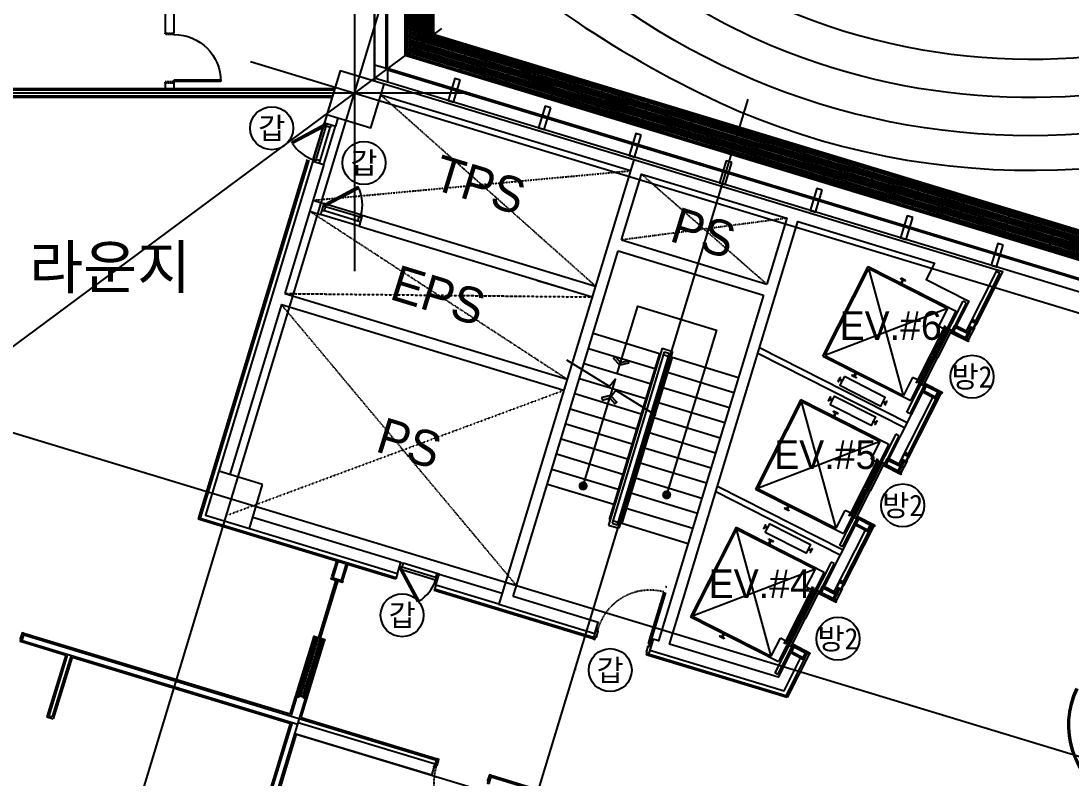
# Model space of a CAD drawing. Header units: metres. Extents: x 630750 to 860239, y 578133 to 726633.
# Drawn here: x 690387 to 708704, y 627546 to 640767 of the extents above; entities that cross this region are included whole.
import ezdxf
from ezdxf.enums import TextEntityAlignment as Align

# ---------------------------------------------------------------- set-up
doc = ezdxf.new("R2010")
doc.units = ezdxf.units.M
for name, pattern in [('11$0$HID1', [0.375, 0.25, -0.125]), ('DASHDOT', [25.4, 12.7, -6.35, 0, -6.35]), ('HID1', [0.375, 0.25, -0.125]), ('HIDDEN', [2, 1, -1]), ('HIDDEN-1', [1.4, 0.35, -0.7, 0.35]), ('업무시설_xr-base$0$CONTINOUS', [0])]:
    doc.linetypes.add(name, pattern=pattern)
for name, color, linetype in [('11$0$A-DOR', 4, 'Continuous'), ('11$0$A-WALL-CONC', 2, 'Continuous'), ('A-CON', 2, 'Continuous'), ('A-DOR', 4, 'Continuous'), ('A-ELE-4', 4, 'Continuous'), ('A-ELE-9', 9, 'Continuous'), ('A-ELEV-FIXT', 5, 'Continuous'), ('A-FLOR-PATT', 23, 'Continuous'), ('A-HAT-1', 9, 'Continuous'), ('A-HAT-253', 253, 'Continuous'), ('A-MULL', 7, 'Continuous'), ('A-STAIR', 4, 'Continuous'), ('A-SYM1', 7, 'Continuous'), ('A-TXT-S', 3, 'Continuous'), ('A-WAL-BLK', 3, 'Continuous'), ('A-WAL-DW', 7, 'Continuous'), ('A-WALL-CONC', 2, 'Continuous'), ('A-WIN-GLASS', 4, 'Continuous'), ('A-트랜치', 252, 'Continuous'), ('DOR', 4, 'Continuous'), ('INT', 117, 'Continuous'), ('KUK-DOOR', 4, 'Continuous'), ('KUK-DOOR-FRAME', 4, 'Continuous'), ('KUK-WALL-DRYWALL', 4, 'Continuous'), ('KUK-WALL-FIN 1', 30, 'Continuous'), ('mk', 4, 'Continuous'), ('블럭', 7, 'Continuous')]:
    doc.layers.add(name, color=color, linetype=linetype)
doc.layers.add('A-CEN-1', color=1, linetype='Continuous', plot=False)
doc.layers.add('AA', color=31, linetype='Continuous', plot=False)
doc.styles.add('TEXT', font='')
doc.styles.add('돋움', font='')
doc.styles.get('TEXT').set_extended_font_data('DotumChe')
doc.styles.get('돋움').set_extended_font_data('Dotum')

# ---------------------------------------------------------------- blocks, each defined once
blk = doc.blocks.new('MULLION_100X300')
blk.add_lwpolyline([(-100, -50), (-100, 50), (300, 50), (300, -50)], close=True)
blk = doc.blocks.new('elev')
at = {"layer": 'A-ELEV-FIXT'}
for p, q in [((1329627, 417865), (1330136, 419540)), ((1329659, 417882), (1330152, 419509)), ((1330136, 419540), (1331783, 419040)), ((1330152, 419509), (1331626, 419062)), ((1330733, 419433), (1330735, 419439)), ((1330766, 419418), (1330734, 419430)), ((1330820, 419413), (1330735, 419439)), ((1330752, 419370), (1330761, 419400)), ((1330752, 419369), (1330752, 419370)), ((1330766, 419365), (1330752, 419369)), ((1330761, 419400), (1330765, 419402)), ((1330765, 419402), (1330768, 419414)), ((1330766, 419418), (1330768, 419414)), ((1330766, 419365), (1330767, 419365)), ((1330767, 419365), (1330776, 419395)), ((1330774, 419399), (1330778, 419411)), ((1330776, 419395), (1330774, 419399)), ((1330782, 419413), (1330778, 419411)), ((1330815, 419406), (1330782, 419413)), ((1330818, 419408), (1330820, 419413)), ((1331243, 417156), (1331873, 419232)), ((1331931, 419215), (1331787, 418741)), ((1331931, 419215), (1331873, 419232)), ((1331275, 417366), (1331783, 419040)), ((1331626, 419062), (1331524, 418727)), ((1331617, 418699), (1331635, 418758)), ((1331478, 418219), (1331635, 418736)), ((1331508, 418210), (1331665, 418727)), ((1331617, 418699), (1331524, 418727)), ((1331722, 418710), (1331565, 418193)), ((1331760, 418698), (1331603, 418181)), ((1331665, 418727), (1331635, 418736)), ((1331722, 418710), (1331760, 418698)), ((1331321, 417702), (1331478, 418218)), ((1331351, 417693), (1331508, 418209)), ((1331408, 417676), (1331565, 418192)), ((1331446, 417664), (1331603, 418180)), ((1331565, 418193), (1331603, 418181)), ((1331565, 418192), (1331603, 418180)), ((1329627, 417865), (1331275, 417366)), ((1329659, 417882), (1331132, 417435)), ((1330234, 417665), (1330225, 417635)), ((1330234, 417665), (1330225, 417635)), ((1330236, 417665), (1330234, 417665)), ((1330236, 417665), (1330234, 417665)), ((1330236, 417665), (1330249, 417661)), ((1330249, 417661), (1330236, 417665)), ((1330250, 417660), (1330241, 417630)), ((1330250, 417660), (1330241, 417630)), ((1330249, 417661), (1330250, 417660)), ((1330249, 417661), (1330250, 417660)), ((1331234, 417770), (1331132, 417435)), ((1331327, 417742), (1331234, 417770)), ((1331327, 417742), (1331309, 417683)), ((1331351, 417693), (1331321, 417702)), ((1331408, 417676), (1331446, 417664)), ((1329968, 417482), (1329974, 417503)), ((1329971, 417481), (1329977, 417502)), ((1329976, 417473), (1329972, 417475)), ((1329977, 417477), (1329973, 417478)), ((1329976, 417473), (1329977, 417477)), ((1329981, 417524), (1329987, 417545)), ((1330025, 417491), (1329981, 417504)), ((1330026, 417494), (1329982, 417507)), ((1329984, 417524), (1329990, 417544)), ((1330028, 417503), (1329985, 417517)), ((1330029, 417507), (1329986, 417520)), ((1329997, 417545), (1329994, 417546)), ((1329998, 417548), (1329995, 417549)), ((1329997, 417545), (1329998, 417548)), ((1330183, 417622), (1330182, 417617)), ((1330267, 417591), (1330182, 417617)), ((1330220, 417617), (1330186, 417624)), ((1330220, 417617), (1330224, 417619)), ((1330227, 417631), (1330224, 417619)), ((1330227, 417631), (1330224, 417619)), ((1330225, 417635), (1330227, 417631)), ((1330225, 417635), (1330227, 417631)), ((1330237, 417628), (1330233, 417616)), ((1330237, 417628), (1330233, 417616)), ((1330235, 417612), (1330233, 417616)), ((1330267, 417599), (1330235, 417612)), ((1330241, 417630), (1330237, 417628)), ((1330241, 417630), (1330237, 417628)), ((1330268, 417596), (1330267, 417591)), ((1331300, 417138), (1331445, 417613)), ((1330858, 417258), (1330864, 417279)), ((1330859, 417284), (1330860, 417287)), ((1330859, 417284), (1330862, 417283)), ((1330860, 417287), (1330863, 417286)), ((1330806, 417254), (1330849, 417241)), ((1330807, 417257), (1330850, 417244)), ((1330810, 417266), (1330853, 417253)), ((1330811, 417269), (1330854, 417256)), ((1330838, 417217), (1330839, 417220)), ((1330838, 417217), (1330842, 417216)), ((1330839, 417220), (1330843, 417219)), ((1330845, 417216), (1330851, 417237)), ((1330848, 417215), (1330855, 417236)), ((1330861, 417257), (1330867, 417278)), ((1331300, 417138), (1331243, 417156))]:
    blk.add_line(p, q, dxfattribs=at)
at = {"layer": 'A-ELEV-FIXT', "color": 8}
for p, q in [((1331132, 417435), (1330152, 419509)), ((1331626, 419062), (1329659, 417882))]:
    blk.add_line(p, q, dxfattribs=at)
at = {"layer": 'A-ELEV-FIXT'}
blk.add_lwpolyline([(1330060, 417578), (1330010, 417415), (1330776, 417183), (1330825, 417345)], close=True, dxfattribs=at)
for centre, radius, start, end in [((1329974, 417481), 6.2, 163.12, 253.12), ((1329974, 417481), 3, 163.12, 253.12), ((1329980, 417501), 6.2, 73.12, 163.12), ((1329980, 417501), 3, 73.12, 163.12), ((1329987, 417523), 6.2, 163.12, 253.12), ((1329987, 417523), 3, 163.12, 253.12), ((1329993, 417543), 6.2, 73.12, 163.12), ((1329993, 417543), 3, 73.12, 163.12), ((1330027, 417499), 8.2, 253.12, 73.12), ((1330027, 417499), 5, 253.12, 73.12), ((1330186, 417622), 2.5, 76.5293, 163.12), ((1330266, 417597), 2.5, 343.12, 69.7107), ((1330861, 417280), 3, 343.12, 73.12), ((1330861, 417280), 6.2, 343.12, 73.12), ((1330808, 417262), 8.2, 73.12, 253.12), ((1330808, 417262), 5, 73.12, 253.12), ((1330844, 417222), 6.2, 253.12, 343.12), ((1330844, 417222), 3, 253.12, 343.12), ((1330849, 417238), 3, 343.12, 73.12), ((1330849, 417238), 6.2, 343.12, 73.12), ((1330855, 417259), 6.2, 253.12, 343.12), ((1330855, 417259), 3, 253.12, 343.12)]:
    blk.add_arc(centre, radius, start, end, dxfattribs=at)
at = {"layer": 'A-ELEV-FIXT', "extrusion": (0, 0, -1)}
for centre, major_axis, start_param, end_param in [((1330735, 419433), (-1.18, 2.2), 3.986495, 5.497787), ((1330816, 419408), (-2.2, -1.18), 3.926991, 5.438283)]:
    blk.add_ellipse(centre, major_axis=major_axis, ratio=1, start_param=start_param, end_param=end_param, dxfattribs=at)
blk = doc.blocks.new('dor-700')
at = {"layer": 'A-DOR'}
for p, q in [((197, 553), (218, 574)), ((197, 553), (649, 102)), ((218, 574), (670, 123)), ((670, 123), (649, 102))]:
    blk.add_line(p, q, dxfattribs=at)
for points in [[(0, 123), (0, 3), (45, 3), (45, 78), (30, 78), (30, 123)], [(700, 123), (700, 3), (655, 3), (655, 78), (670, 78), (670, 123)]]:
    blk.add_lwpolyline(points, close=True, dxfattribs=at)
blk.add_arc((715, 104), 686, 139.1042, 178.3732, dxfattribs=at)
at = {"layer": 'DOR', "color": 9}
for points in [[(30, 123), (627, 123)], [(45, 78), (655, 78)], [(45, 3), (655, 3)]]:
    blk.add_lwpolyline(points, dxfattribs=at)
blk = doc.blocks.new('11$0$dd')
at = {"layer": '11$0$A-DOR', "linetype": '11$0$HID1', "ltscale": 3}
for p, q in [((1530235, -198003), (1530085, -198003)), ((1530235, -198029), (1530235, -198003)), ((1530085, -198029), (1530125, -198029)), ((1530125, -198029), (1530196, -198029)), ((1530196, -198029), (1530235, -198029)), ((1530235, -198029), (1530235, -198055)), ((1530235, -198029), (1530235, -198055)), ((1530235, -198849), (1530085, -198849)), ((1530085, -198875), (1530144, -198875)), ((1530144, -198875), (1530196, -198875))]:
    blk.add_line(p, q, dxfattribs=at)
at = {"layer": '11$0$A-DOR', "ltscale": 3}
for p, q in [((1531055, -198029), (1530235, -198029)), ((1531055, -198029), (1530235, -198029)), ((1531055, -198055), (1530235, -198055)), ((1531055, -198055), (1530235, -198055))]:
    blk.add_line(p, q, dxfattribs=at)
at = {"layer": '11$0$A-DOR', "linetype": '11$0$HID1', "ltscale": 3}
for points in [[(1530235, -198003), (1530085, -198003), (1530085, -198029), (1530125, -198029), (1530125, -198029), (1530196, -198029), (1530196, -198029), (1530235, -198029)], [(1530235, -198849), (1530085, -198849), (1530085, -198875), (1530144, -198875), (1530144, -198875), (1530196, -198875), (1530196, -198875), (1530235, -198875)]]:
    blk.add_lwpolyline(points, close=True, dxfattribs=at)
at = {"layer": '11$0$A-DOR', "linetype": 'ByBlock', "ltscale": 3}
blk.add_arc((1530235, -198029), 820, 270, 360, dxfattribs=at)

msp = doc.modelspace()

# ---------------------------------------------------------------- hatches: boundary and pattern name
at = {"layer": 'A-SYM1'}
for points in [[(700722.8, 634878.2), (700755.2, 634908.5), (700846.4, 634811.2), (700976.2, 634841.5), (700986.3, 634798.2), (700831.4, 634762.1)], [(700516.9, 634199.7), (700527, 634156.4), (700656.8, 634186.7), (700748, 634089.4), (700780.4, 634119.7), (700671.7, 634235.8)]]:
    msp.add_hatch(color=7, dxfattribs=at).paths.add_polyline_path(points)
h = msp.add_hatch(color=7, dxfattribs=at)
edge = h.paths.add_edge_path()
edge.add_arc((700192.6, 632656.9), 80, -106.88006, 73.11994, ccw=False)
edge.add_arc((700192.6, 632656.9), 80, -286.88006, -106.88006, ccw=False)
h = msp.add_hatch(color=7, dxfattribs=at)
edge = h.paths.add_edge_path()
edge.add_arc((701650.4, 632501.9), 80, -106.88006, 73.11994, ccw=False)
edge.add_arc((701650.4, 632501.9), 80, -286.88006, -106.88006, ccw=False)
at = {"layer": 'A-트랜치'}
h = msp.add_hatch(dxfattribs=at)
h.set_pattern_fill('ANSI31', color=253, scale=10, angle=45, style=0)
h.set_pattern_definition([(90, (-420500.014, 584557.036), (-31.75, -1e-12), [])])
h.paths.add_polyline_path([(697554.4, 640511.4), (697554.4, 641160.3), (697114.4, 641160.3), (697114.4, 640644.9)])
h = msp.add_hatch(dxfattribs=at)
h.set_pattern_fill('ANSI31', color=253, scale=10, angle=118.12, style=0)
h.set_pattern_definition([(163.12, (-420500.014, 584557.036), (-9.2191899, -30.38205125), [])])
h.paths.add_polyline_path([(698175.3, 640322.9), (697554.4, 640511.4), (697114.4, 640185.1), (697114.4, 640185.1), (698047.5, 639901.9)])
h.paths.add_polyline_path([(697554.4, 640511.4), (697114.4, 640644.9), (697114.4, 640185.1)])
h = msp.add_hatch(dxfattribs=at)
h.set_pattern_fill('ANSI31', color=253, scale=10, angle=118.12, style=0)
h.set_pattern_definition([(163.12, (-432341.837, 588150.342), (-9.2191899, -30.38205125), [])])
h.paths.add_polyline_path([(698964.7, 640083.4), (698175.3, 640322.9), (698047.5, 639901.9), (698837, 639662.4)])
h = msp.add_hatch(dxfattribs=at)
h.set_pattern_fill('ANSI31', color=253, scale=10, angle=118.12, style=0)
h.set_pattern_definition([(163.12, (-431552.382, 587910.79), (-9.2191899, -30.38205125), [])])
h.paths.add_polyline_path([(699754.2, 639843.8), (698964.7, 640083.4), (698837, 639662.4), (699626.4, 639422.8)])
h = msp.add_hatch(dxfattribs=at)
h.set_pattern_fill('ANSI31', color=253, scale=10, angle=118.12, style=0)
h.set_pattern_definition([(163.12, (-430762.927, 587671.235), (-9.2191899, -30.38205125), [])])
h.paths.add_polyline_path([(700543.6, 639604.3), (699754.2, 639843.8), (699626.4, 639422.8), (700415.9, 639183.2)])
h = msp.add_hatch(dxfattribs=at)
h.set_pattern_fill('ANSI31', color=253, scale=10, angle=118.12, style=0)
h.set_pattern_definition([(163.12, (-429973.472, 587431.68), (-9.2191899, -30.38205125), [])])
h.paths.add_polyline_path([(701333.1, 639364.7), (700543.6, 639604.3), (700415.9, 639183.2), (701205.3, 638943.7)])
h = msp.add_hatch(dxfattribs=at)
h.set_pattern_fill('ANSI31', color=253, scale=10, angle=118.12, style=0)
h.set_pattern_definition([(163.12, (-429184.018, 587192.127), (-9.2191899, -30.38205125), [])])
h.paths.add_polyline_path([(702122.6, 639125.2), (701333.1, 639364.7), (701205.3, 638943.7), (701994.8, 638704.1)])
h = msp.add_hatch(dxfattribs=at)
h.set_pattern_fill('ANSI31', color=253, scale=10, angle=118.12, style=0)
h.set_pattern_definition([(163.12, (-428394.564, 586952.574), (-9.2191899, -30.38205125), [])])
h.paths.add_polyline_path([(702912, 638885.6), (702122.6, 639125.2), (701994.8, 638704.1), (702784.2, 638464.6)])
h = msp.add_hatch(dxfattribs=at)
h.set_pattern_fill('ANSI31', color=253, scale=10, angle=118.12, style=0)
h.set_pattern_definition([(163.12, (-427605.108, 586713.02), (-9.2191899, -30.38205125), [])])
h.paths.add_polyline_path([(703701.5, 638646.1), (702912, 638885.6), (702784.3, 638464.6), (703573.7, 638225)])
h = msp.add_hatch(dxfattribs=at)
h.set_pattern_fill('ANSI31', color=253, scale=10, angle=118.12, style=0)
h.set_pattern_definition([(163.12, (-426815.653, 586473.466), (-9.2191899, -30.38205125), [])])
h.paths.add_polyline_path([(704490.9, 638406.5), (703701.5, 638646.1), (703573.7, 638225), (704363.2, 637985.5)])
h = msp.add_hatch(dxfattribs=at)
h.set_pattern_fill('ANSI31', color=253, scale=10, angle=118.12, style=0)
h.set_pattern_definition([(163.12, (-426026.198, 586233.912), (-9.2191899, -30.38205125), [])])
h.paths.add_polyline_path([(705280.4, 638167), (704490.9, 638406.5), (704363.2, 637985.5), (705152.6, 637745.9)])
h = msp.add_hatch(dxfattribs=at)
h.set_pattern_fill('ANSI31', color=253, scale=10, angle=118.12, style=0)
h.set_pattern_definition([(163.12, (-425236.743, 585994.36), (-9.2191899, -30.38205125), [])])
h.paths.add_polyline_path([(706069.8, 637927.4), (705280.4, 638167), (705152.6, 637745.9), (705942.1, 637506.4)])
h = msp.add_hatch(dxfattribs=at)
h.set_pattern_fill('ANSI31', color=253, scale=10, angle=118.12, style=0)
h.set_pattern_definition([(163.12, (-424447.288, 585754.805), (-9.2191899, -30.38205125), [])])
h.paths.add_polyline_path([(706859.3, 637687.9), (706069.8, 637927.4), (705942.1, 637506.4), (706731.5, 637266.8)])
h = msp.add_hatch(dxfattribs=at)
h.set_pattern_fill('ANSI31', color=253, scale=10, angle=118.12, style=0)
h.set_pattern_definition([(163.12, (-423657.833, 585515.25), (-9.2191899, -30.38205125), [])])
h.paths.add_polyline_path([(707648.7, 637448.3), (706859.3, 637687.9), (706731.5, 637266.8), (707521, 637027.3)])
h = msp.add_hatch(dxfattribs=at)
h.set_pattern_fill('ANSI31', color=253, scale=10, angle=118.12, style=0)
h.set_pattern_definition([(163.12, (-422868.38, 585275.697), (-9.2191899, -30.38205125), [])])
h.paths.add_polyline_path([(708438.2, 637208.7), (707648.7, 637448.3), (707521, 637027.3), (708310.4, 636787.7)])
h = msp.add_hatch(dxfattribs=at)
h.set_pattern_fill('ANSI31', color=253, scale=10, angle=118.12, style=0)
h.set_pattern_definition([(163.12, (-422078.924, 585036.144), (-9.2191899, -30.38205125), [])])
h.paths.add_polyline_path([(709227.7, 636969.2), (708438.2, 637208.7), (708310.4, 636787.7), (709099.9, 636548.2)])
at = {"layer": 'KUK-WALL-FIN 1'}
h = msp.add_hatch(color=252, dxfattribs=at)
h.dxf.hatch_style = 1
h.paths.add_polyline_path([(707002.6, 635412.8), (707038.7, 635484.1), (707043.2, 635481.9), (707007, 635410.5)])
h = msp.add_hatch(color=252, dxfattribs=at)
h.dxf.hatch_style = 1
h.paths.add_polyline_path([(705826.9, 633093.8), (705863, 633165.1), (705867.5, 633162.9), (705831.3, 633091.5)])
h = msp.add_hatch(color=252, dxfattribs=at)
h.dxf.hatch_style = 1
h.paths.add_polyline_path([(704696.4, 630864), (704732.6, 630935.3), (704737, 630933.1), (704700.8, 630861.7)])

# ---------------------------------------------------------------- linework, layer by layer
at = {"color": 251, "elevation": 0}
msp.add_lwpolyline([(697254.5, 643070.4, 0.0812718), (702220.5, 639512.7, 0.238135), (713953.5, 639607.7, 0.238135)], format="xyb", dxfattribs=at)
at = {"layer": 'A-CEN-1', "linetype": 'Continuous'}
for p, q in [((696204.4, 706258.8, 0), (696204.4, 636401.2, 0)), ((688297.7, 613453.4, 0), (696754.1, 641322, 0)), ((697725.2, 640638, 0), (677983.6, 625998, 0)), ((697725.2, 640638, 0), (677983.6, 625998, 0)), ((694392.6, 640060, 0), (741754.1, 625688.5, 0)), ((698097.7, 639510.2, 0), (657202.6, 639510.2, 0)), ((698097.7, 639510.2, 0), (657202.6, 639510.2, 0)), ((694613.3, 611537, 0), (703069.8, 639405.6, 0)), ((686992.6, 634572.3, 0), (739605.4, 618607.3, 0))]:
    msp.add_line(p, q, dxfattribs=at)
at = {"layer": 'A-CON'}
for p, q in [((700860.9, 636947.7, 0), (703396.8, 636178.2, 0)), ((700802.9, 636756.3, 0), (703338.7, 635986.8, 0))]:
    msp.add_line(p, q, dxfattribs=at)
at = {"layer": 'A-CON', "elevation": 0}
for points in [[(696722.1, 639666.6), (695956.6, 639898.9), (695724.3, 639133.4), (696489.8, 638901.1)], [(694602.4, 632681.1), (693836.9, 632913.4), (693604.6, 632147.9), (694370.1, 631915.6)]]:
    msp.add_lwpolyline(points, close=True, dxfattribs=at)
at = {"layer": 'A-ELE-9'}
for p, q in [((695668.8, 638261.9, 0), (695872.1, 638931.7, 0)), ((695668.9, 638261.9), (695872.1, 638931.7)), ((696283.3, 637187.2, 0), (695613.4, 637390.5, 0)), ((696283.3, 637187.2), (695613.4, 637390.5)), ((699393.2, 636243.5, 0), (700063.1, 636040.3, 0)), ((705798.7, 633668.6, 0), (703238.2, 634966.8, 0)), ((705844, 633757.8, 0), (703267.7, 635063.9, 0)), ((704675.1, 631452.2, 0), (702505.5, 632552.1, 0)), ((704720.3, 631541.4, 0), (702534.9, 632649.3, 0))]:
    msp.add_line(p, q, dxfattribs=at)
at = {"layer": 'A-FLOR-PATT', "color": 253, "elevation": 0}
for points in [[(699943.6, 643893.7, 0.1314581), (703698.9, 640975.1, 0.4083216), (718119.7, 646669, -0.2513433), (722685.9, 650204.7, 0.4262954), (729279.1, 659873.8, 0.4262954)], [(722691.9, 649044.5, 0.1669534), (718074.2, 645148.5, -0.3648808), (703769, 640217.5, -0.1317762), (699406.1, 643397.4, -0.0681758), (697254.4, 646964.4)], [(714444, 640572.6, -0.4203144), (697254.4, 644950)]]:
    msp.add_lwpolyline(points, format="xyb", dxfattribs=at)
at = {"layer": 'A-HAT-1', "color": 8, "linetype": 'HIDDEN-1'}
for p, q in [((700408.2, 636144.5, 0), (696664, 639475.2, 0)), ((695480.1, 637639.9, 0), (701018, 638154.1, 0)), ((699914.6, 634517.8, 0), (695422, 637448.6, 0)), ((694986.5, 636013.2, 0), (700350.2, 635953.2, 0)), ((699031.6, 630919.1, 0), (694928.4, 635821.8, 0)), ((693968.5, 632141.9, 0), (699856.5, 634326.4, 0))]:
    msp.add_line(p, q, dxfattribs=at)
at = {"layer": 'A-HAT-1', "color": 8, "linetype": 'HIDDEN-1', "elevation": 0}
for points in [[(701209.4, 638096), (703396.8, 636178.2)], [(703745.2, 637326.5), (700860.9, 636947.7)]]:
    msp.add_lwpolyline(points, dxfattribs=at)
at = {"layer": 'A-HAT-253'}
for p, q in [((696554.4, 659958.7, 0), (696554.4, 639717.5, 0)), ((695956.6, 639898.9, 0), (693604.6, 632147.9, 0)), ((696554.4, 639717.5, 0), (695956.6, 639898.9, 0))]:
    msp.add_line(p, q, dxfattribs=at)
at = {"layer": 'A-MULL', "elevation": 0}
msp.add_lwpolyline([(696554.4, 640003.9), (696778.5, 639935.9), (696778.4, 639701.8), (696554.4, 639769.8), (696554.4, 640003.9)], dxfattribs=at)
at = {"layer": 'A-STAIR'}
for p, q in [((700368.7, 635320.5, 0), (701525.2, 634969.6, 0)), ((700288.8, 635057.4, 0), (701445.3, 634706.5, 0)), ((701573.4, 635059.5, 0), (700636.9, 631973.4, 0)), ((701525.2, 634969.6, 0), (700646.8, 632074.9, 0)), ((701606.7, 634997.1, 0), (700699.3, 632006.8, 0)), ((701692.8, 634971, 0), (700785.4, 631980.6, 0)), ((701755.2, 635004.3, 0), (700818.7, 631918.3, 0)), ((701745.3, 634902.8, 0), (700866.9, 632008.2, 0)), ((701525.2, 634969.6, 0), (701544.3, 634963.8, 0)), ((701573.4, 635059.5, 0), (701755.2, 635004.3, 0)), ((701592.2, 634949.3, 0), (701678.3, 634923.1, 0)), ((701606.7, 634997.1, 0), (701692.8, 634971, 0)), ((701726.1, 634908.6, 0), (701745.3, 634902.8, 0)), ((701745.3, 634902.8, 0), (702904.5, 634551.1, 0)), ((700209, 634794.2, 0), (701365.5, 634443.3, 0)), ((700129.1, 634531.1, 0), (701285.6, 634180.1, 0)), ((701665.4, 634639.7, 0), (702824.6, 634287.9, 0)), ((701585.6, 634376.5, 0), (702744.8, 634024.8, 0)), ((700049.3, 634267.9, 0), (701205.8, 633917, 0)), ((699969.4, 634004.8, 0), (701125.9, 633653.8, 0)), ((701505.7, 634113.4, 0), (702664.9, 633761.6, 0)), ((701425.9, 633850.2, 0), (702585.1, 633498.5, 0)), ((699889.5, 633741.6, 0), (701046.1, 633390.7, 0)), ((699809.7, 633478.5, 0), (700966.2, 633127.5, 0)), ((701346, 633587.1, 0), (702505.2, 633235.3, 0)), ((701266.2, 633323.9, 0), (702425.4, 632972.2, 0)), ((699729.8, 633215.3, 0), (700886.4, 632864.4, 0)), ((699650, 632952.2, 0), (700806.5, 632601.2, 0)), ((701186.3, 633060.8, 0), (702345.5, 632709, 0)), ((701106.5, 632797.6, 0), (702265.7, 632445.9, 0)), ((699570.1, 632689, 0), (700726.7, 632338.1, 0)), ((701026.6, 632534.5, 0), (702185.8, 632182.7, 0)), ((700946.8, 632271.3, 0), (702106, 631919.5, 0)), ((700636.9, 631973.4, 0), (700818.7, 631918.3, 0)), ((700646.8, 632074.9, 0), (700665.9, 632069.1, 0)), ((700699.3, 632006.8, 0), (700785.4, 631980.6, 0)), ((700713.8, 632054.6, 0), (700799.9, 632028.5, 0)), ((700866.9, 632008.2, 0), (700847.8, 632014, 0)), ((700866.9, 632008.2, 0), (702026.1, 631656.4, 0))]:
    msp.add_line(p, q, dxfattribs=at)
at = {"layer": 'A-SYM1', "color": 7}
msp.add_line((700192.6, 632656.9, 0), (700671.7, 634235.8, 0), dxfattribs=at)
at = {"layer": 'A-SYM1', "color": 7, "elevation": 0}
for points in [[(700787.9, 634618.6), (701144.7, 635794.4), (702522.6, 635376.2), (701650.4, 632501.9)], [(701466.2, 633883.9), (700763.4, 634321), (700657.6, 634189), (700758.5, 634521.8), (700652.7, 634389.9), (699910.4, 634851.5)]]:
    msp.add_lwpolyline(points, dxfattribs=at)
for points in [[(700755.2, 634908.5), (700846.4, 634811.2), (700976.2, 634841.5), (700986.3, 634798.2), (700831.4, 634762.1), (700722.8, 634878.2)], [(700527, 634156.4), (700656.8, 634186.7), (700748, 634089.4), (700780.4, 634119.7), (700671.7, 634235.8), (700516.9, 634199.7)]]:
    msp.add_lwpolyline(points, close=True, dxfattribs=at)
at = {"layer": 'A-WAL-BLK'}
for p, q in [((701076.1, 638345.5, 0), (696722.1, 639666.6, 0)), ((701018, 638154.1, 0), (696664, 639475.2, 0)), ((695724.3, 639133.4, 0), (695680.7, 638989.8, 0)), ((695915.7, 639075.3, 0), (695872.1, 638931.7, 0)), ((695477.5, 638320, 0), (693836.9, 632913.4, 0)), ((695668.8, 638261.9, 0), (694986.5, 636013.2, 0)), ((695480.1, 637639.9, 0), (695671.5, 637581.9, 0)), ((695422, 637448.6, 0), (695613.4, 637390.5, 0)), ((696341.3, 637378.6, 0), (700408.2, 636144.6, 0)), ((696283.3, 637187.2, 0), (700350.2, 635953.2, 0)), ((694986.5, 636013.2, 0), (699914.6, 634517.8, 0)), ((694928.4, 635821.8, 0), (694028.3, 632855.4, 0)), ((694928.4, 635821.8, 0), (699856.5, 634326.4, 0)), ((694370.1, 631915.6, 0), (696953.8, 631131.6, 0)), ((697610.7, 627803.5, 0), (695223.3, 628527.9, 0)), ((697552.6, 627612.1, 0), (695165.2, 628336.5, 0)), ((697552.6, 627612.1, 0), (697610.7, 627803.5, 0)), ((697552.7, 627612.1), (697610.7, 627803.5))]:
    msp.add_line(p, q, dxfattribs=at)
at = {"layer": 'A-WAL-BLK', "elevation": 0}
for points in [[(695680.7, 638989.8), (695872.1, 638931.7)], [(695477.5, 638320), (695668.8, 638261.9)], [(695671.5, 637581.9), (695613.4, 637390.5)], [(696341.3, 637378.6), (696283.3, 637187.2)], [(696953.8, 631131.6), (697011.9, 631323), (694428.2, 632107)], [(698724.1, 630594.4), (697623.6, 630928.4), (697681.7, 631119.8), (698782.2, 630785.8)]]:
    msp.add_lwpolyline(points, dxfattribs=at)
at = {"layer": 'A-WAL-DW'}
for p, q in [((692904.4, 641915.2), (692904.4, 640557.3)), ((693054.4, 641915.2), (693054.4, 640557.3)), ((692904.4, 639685), (692904.4, 639584.9)), ((693054.4, 639685), (693054.4, 639584.9))]:
    msp.add_line(p, q, dxfattribs=at)
at = {"layer": 'A-WALL-CONC', "elevation": 0}
for points in [[(703338.7, 635986.8), (701509.4, 629958.3), (701413.7, 629987.3), (701355.6, 629795.9), (703699.1, 629084.8), (703987.5, 629653.7), (703809.1, 629744.1), (703596.6, 629324.9), (701700.8, 629900.2), (703936.6, 637268.4), (706320.4, 636545.1), (706175, 636258.3), (706920.2, 635880.6), (706703.1, 635452.4), (706881.5, 635362), (707418.4, 636420.9), (701076.1, 638345.5), (698724.1, 630594.4), (700398.7, 630086.3), (700456.8, 630277.7), (698973.6, 630727.8)], [(700860.9, 636947.7), (701209.4, 638096), (703745.2, 637326.5), (703396.8, 636178.2)], [(698973.6, 630727.8), (700802.9, 636756.3)], [(706293.7, 634202.5), (706115.3, 634292.9), (705527.4, 633133.4), (705705.8, 633043), (706293.7, 634202.5)]]:
    msp.add_lwpolyline(points, dxfattribs=at)
msp.add_lwpolyline([(705118, 631883.5), (704939.6, 631973.9), (704397, 630903.6), (704575.3, 630813.2), (705118, 631883.5)], close=True, dxfattribs=at)
at = {"layer": 'A-WIN-GLASS'}
for p, q in [((696754.4, 639943.2, 0), (696754.4, 660061.1, 0)), ((696778.4, 639935.8, 0), (696778.4, 660078.9, 0)), ((710533.4, 635762, 0), (696778.5, 639935.9, 0)), ((710526.4, 635739.1, 0), (696778.5, 639910.8, 0))]:
    msp.add_line(p, q, dxfattribs=at)
at = {"layer": 'A-WIN-GLASS', "color": 9}
for p, q in [((696554.4, 639769.8, 0), (696554.4, 659958.7, 0)), ((712047.3, 635068.6, 0), (696554.4, 639769.8, 0))]:
    msp.add_line(p, q, dxfattribs=at)
at = {"layer": 'A-트랜치', "color": 253}
for p, q in [((697084.4, 653336.6, 0), (697084.4, 640162.8, 0)), ((697114.4, 640185.1, 0), (697114.4, 653093.8, 0)), ((697554.4, 650709.9, 0), (697554.4, 640511.4, 0)), ((697584.4, 650587.7, 0), (697584.4, 640533.6, 0)), ((712552.8, 635960.2, 0), (697114.4, 640644.9, 0)), ((712552.8, 635960.2, 0), (697114.4, 640644.9, 0)), ((712566.6, 635987.4, 0), (697584.4, 640533.6, 0)), ((712566.6, 635987.4, 0), (697584.4, 640533.6, 0)), ((698047.5, 639901.9, 0), (698175.3, 640322.9, 0)), ((712337, 635534.5, 0), (697084.4, 640162.8, 0)), ((712337, 635534.5, 0), (697084.4, 640162.8, 0)), ((712350.8, 635561.7, 0), (697114.4, 640185.1, 0)), ((712350.8, 635561.7, 0), (697114.4, 640185.1, 0)), ((698837, 639662.4, 0), (698964.7, 640083.4, 0)), ((699626.4, 639422.8, 0), (699754.2, 639843.8, 0)), ((700415.9, 639183.2, 0), (700543.6, 639604.3, 0)), ((701205.3, 638943.7, 0), (701333.1, 639364.7, 0)), ((701994.8, 638704.1, 0), (702122.6, 639125.2, 0)), ((702784.3, 638464.6, 0), (702912, 638885.6, 0)), ((703573.7, 638225, 0), (703701.5, 638646.1, 0)), ((704363.2, 637985.5, 0), (704490.9, 638406.5, 0)), ((705152.6, 637745.9, 0), (705280.4, 638167, 0)), ((705942.1, 637506.4, 0), (706069.8, 637927.4, 0)), ((706731.5, 637266.8, 0), (706859.3, 637687.9, 0)), ((707521, 637027.3, 0), (707648.7, 637448.3, 0)), ((708310.4, 636787.7, 0), (708438.2, 637208.7, 0))]:
    msp.add_line(p, q, dxfattribs=at)
at = {"layer": 'AA', "ltscale": 0.7, "elevation": 0}
msp.add_lwpolyline([(698700.9, 627263.7), (696929.7, 621426.5), (693426.6, 622520.8), (695189.1, 628329.3)], close=True, dxfattribs=at)
at = {"layer": 'INT', "linetype": 'HID1', "ltscale": 3}
for p, q in [((701624.3, 630905.1, 0), (701653, 630896.5, 0)), ((700040.4, 629474, 0), (700069.1, 629465.3, 0))]:
    msp.add_line(p, q, dxfattribs=at)
at = {"layer": 'KUK-DOOR'}
for p, q in [((701600.1, 630808.1), (701327.3, 629909)), ((701628.8, 630799.4), (701356, 629900.3)), ((701356, 629900.3), (701327.3, 629909))]:
    msp.add_line(p, q, dxfattribs=at)
at = {"layer": 'KUK-DOOR', "color": 4, "ltscale": 30}
msp.add_lwpolyline([(695918.1, 631007), (695879.8, 631018.6), (695569.1, 629994.7), (695607.4, 629983.1)], close=True, dxfattribs=at)
at = {"layer": 'KUK-DOOR', "color": 5, "linetype": 'HIDDEN', "ltscale": 0.1}
msp.add_lwpolyline([(695616.1, 630011.8), (695577.8, 630023.4), (695267.1, 628999.5), (695305.4, 628987.9)], close=True, dxfattribs=at)
at = {"layer": 'KUK-DOOR', "color": 1, "linetype": 'DASHDOT'}
for centre, radius, start, end in [((701356, 629900.3), 940, 74.94712, 163.12), ((698542.1, 627486.4), 953.5, 164.1398, 249.9133)]:
    msp.add_arc(centre, radius, start, end, dxfattribs=at)
at = {"layer": 'KUK-DOOR-FRAME'}
for points in [[(695809, 631061), (696000.4, 631002.9), (695991.7, 630974.2), (695919.9, 630996), (695922.8, 631005.5), (695875, 631020), (695872.1, 631010.5), (695800.3, 631032.3), (695809, 631061)], [(690401, 629939.2), (690444.5, 630082.8), (690406.3, 630094.4), (690374.9, 629991.1), (690384.5, 629988.1), (690372.3, 629948), (690401, 629939.2)], [(697624.9, 627747), (697637.1, 627787.2), (697646.7, 627784.3), (697678.1, 627887.6), (697639.8, 627899.3), (697596.2, 627755.7), (697624.9, 627747)], [(698553.1, 627465.3), (698596.7, 627608.9), (698558.4, 627620.5), (698527.1, 627517.1), (698536.6, 627514.2), (698524.4, 627474.1), (698553.1, 627465.3)]]:
    msp.add_lwpolyline(points, dxfattribs=at)
for points in [[(700427.7, 630182), (700369.7, 629990.6), (700398.4, 629981.9), (700411.4, 630025), (700425.8, 630020.6), (700457.7, 630125.9), (700443.4, 630130.2), (700456.5, 630173.3)], [(695570.1, 630015.3), (695561.4, 629986.6), (695489.6, 630008.4), (695498.3, 630037.1)], [(695689.7, 629979), (695681, 629950.3), (695609.2, 629972.1), (695618, 630000.8)], [(701384.7, 629891.6), (701326.6, 629700.2), (701297.9, 629709), (701310.9, 629752), (701296.6, 629756.4), (701328.5, 629861.6), (701342.9, 629857.3), (701356, 629900.3)]]:
    msp.add_lwpolyline(points, close=True, dxfattribs=at)
at = {"layer": 'KUK-WALL-DRYWALL', "linetype": '업무시설_xr-base$0$CONTINOUS'}
for p, q in [((695853.7, 639559.9), (689255.2, 639559.9)), ((689254.4, 639461.1), (695823.7, 639461.1))]:
    msp.add_line(p, q, dxfattribs=at)
at = {"layer": 'KUK-WALL-DRYWALL'}
for p, q in [((707025.4, 635502.1), (707465.5, 636370.1)), ((707465.5, 636370.1), (707402.3, 636389.2)), ((706709, 635449.5), (706912.8, 635346.2)), ((707039, 635528.8), (706981, 635558.2)), ((706872.4, 635200.2), (706980.2, 635412.9)), ((705849.7, 633183.1), (706418.8, 634305.5)), ((706351.7, 634173.1), (706115.3, 634293)), ((705533.4, 633130.5), (705737.1, 633027.2)), ((705696.7, 632881.3), (705804.5, 633093.9)), ((705863.3, 633209.8), (705805.3, 633239.2)), ((704719.3, 630953.3), (705243.1, 631986.5)), ((705176, 631854.1), (704939.6, 631974)), ((695833, 631053.7), (695927.3, 631364.7)), ((695976.5, 631010.1), (696070.9, 631321.1)), ((704402.9, 630900.7), (704606.6, 630797.4)), ((704566.2, 630651.4), (704674.1, 630864.1)), ((704732.8, 630980), (704674.8, 631009.4)), ((690437.3, 630058.9), (695101.6, 628643.5)), ((695101.6, 628643.4), (695513.6, 630001.1)), ((695233, 628973.3), (695542.3, 629992.4)), ((695245.1, 628599.8), (695657.1, 629957.5)), ((695319.1, 628947.1), (695628.4, 629966.3)), ((691197.7, 629723.6), (690871, 628647.1)), ((691259.9, 629704.7), (690933.2, 628628.2)), ((703728.6, 628999.3), (701334.3, 629725.8)), ((704045.5, 629624.3), (703728.6, 628999.3)), ((695241.7, 629002), (695327.8, 628975.8)), ((693300.2, 622534.7, 0), (695120.4, 628533.2)), ((693395.9, 622505.7, 0), (695245.1, 628599.8, 0)), ((695101.6, 628643.4), (697632.5, 627875.4)), ((698589.4, 627585), (701771.2, 626619.4))]:
    msp.add_line(p, q, dxfattribs=at)
at = {"layer": 'KUK-WALL-DRYWALL', "linetype": '업무시설_xr-base$0$CONTINOUS'}
msp.add_lwpolyline([(695405.7, 638341.8), (693511.1, 632097.9), (696932, 631059.9)], dxfattribs=at)
at = {"layer": 'KUK-WALL-DRYWALL', "color": 1}
for points in [[(706668.7, 635436.3), (706682.3, 635463), (706709, 635449.5), (706695.5, 635422.7), (706668.7, 635436.3), (706709, 635449.5), (706695.5, 635422.7), (706682.3, 635463)], [(706981, 635558.2), (706967.4, 635531.5), (706994.2, 635517.9), (707007.8, 635544.7), (706981, 635558.2), (706994.2, 635517.9), (707007.8, 635544.7), (706967.4, 635531.5)], [(707012.3, 635542.4), (706998.7, 635515.6), (707025.4, 635502.1), (707039, 635528.8), (707012.3, 635542.4), (707025.4, 635502.1), (707039, 635528.8), (706998.7, 635515.6)], [(706899.2, 635319.4), (706912.8, 635346.2), (706939.5, 635332.6), (706926, 635305.8), (706899.2, 635319.4), (706939.5, 635332.6), (706926, 635305.8), (706912.8, 635346.2)], [(706908.7, 635415.5), (706922.2, 635442.3), (706949, 635428.7), (706935.4, 635402), (706908.7, 635415.5), (706949, 635428.7), (706935.4, 635402), (706922.2, 635442.3)], [(706939.9, 635399.7), (706953.5, 635426.4), (706980.2, 635412.9), (706966.7, 635386.1), (706939.9, 635399.7), (706980.2, 635412.9), (706966.7, 635386.1), (706953.5, 635426.4)], [(706845.7, 635213.8), (706859.2, 635240.6), (706886, 635227), (706872.4, 635200.2), (706845.7, 635213.8), (706886, 635227), (706872.4, 635200.2), (706859.2, 635240.6)], [(706161.5, 634435.9), (706148, 634409.1), (706174.7, 634395.6), (706188.3, 634422.3), (706161.5, 634435.9), (706174.7, 634395.6), (706188.3, 634422.3), (706148, 634409.1)], [(706108, 634330.3), (706094.4, 634303.5), (706121.2, 634290), (706134.7, 634316.7), (706108, 634330.3), (706121.2, 634290), (706134.7, 634316.7), (706094.4, 634303.5)], [(706338.5, 634213.4), (706324.9, 634186.7), (706351.7, 634173.1), (706365.2, 634199.9), (706338.5, 634213.4), (706351.7, 634173.1), (706365.2, 634199.9), (706324.9, 634186.7)], [(706392, 634319), (706378.4, 634292.3), (706405.2, 634278.7), (706418.8, 634305.5), (706392, 634319), (706405.2, 634278.7), (706418.8, 634305.5), (706378.4, 634292.3)], [(705493, 633117.3), (705506.6, 633144), (705533.4, 633130.5), (705519.8, 633103.7), (705493, 633117.3), (705533.4, 633130.5), (705519.8, 633103.7), (705506.6, 633144)], [(705733, 633096.5), (705746.5, 633123.3), (705773.3, 633109.7), (705759.7, 633083), (705733, 633096.5), (705773.3, 633109.7), (705759.7, 633083), (705746.5, 633123.3)], [(705764.2, 633080.7), (705777.8, 633107.4), (705804.5, 633093.9), (705791, 633067.1), (705764.2, 633080.7), (705804.5, 633093.9), (705791, 633067.1), (705777.8, 633107.4)], [(705805.3, 633239.2), (705791.7, 633212.5), (705818.5, 633198.9), (705832.1, 633225.7), (705805.3, 633239.2), (705818.5, 633198.9), (705832.1, 633225.7), (705791.7, 633212.5)], [(705836.6, 633223.4), (705823, 633196.6), (705849.7, 633183.1), (705863.3, 633209.8), (705836.6, 633223.4), (705849.7, 633183.1), (705863.3, 633209.8), (705823, 633196.6)], [(705439.5, 633011.7), (705453.1, 633038.4), (705479.8, 633024.9), (705466.3, 632998.1), (705439.5, 633011.7), (705479.8, 633024.9), (705466.3, 632998.1), (705453.1, 633038.4)], [(705670, 632894.8), (705683.5, 632921.6), (705710.3, 632908), (705696.7, 632881.3), (705670, 632894.8), (705710.3, 632908), (705696.7, 632881.3), (705683.5, 632921.6)], [(705723.5, 633000.4), (705737.1, 633027.2), (705763.8, 633013.6), (705750.3, 632986.8), (705723.5, 633000.4), (705763.8, 633013.6), (705750.3, 632986.8), (705737.1, 633027.2)], [(704932.3, 632011.3), (704918.7, 631984.5), (704945.5, 631971), (704959, 631997.7), (704932.3, 632011.3), (704945.5, 631971), (704959, 631997.7), (704918.7, 631984.5)], [(704985.8, 632116.9), (704972.3, 632090.1), (704999, 632076.6), (705012.6, 632103.3), (704985.8, 632116.9), (704999, 632076.6), (705012.6, 632103.3), (704972.3, 632090.1)], [(705216.3, 632000), (705202.7, 631973.3), (705229.5, 631959.7), (705243.1, 631986.5), (705216.3, 632000), (705229.5, 631959.7), (705243.1, 631986.5), (705202.7, 631973.3)], [(705162.8, 631894.5), (705149.2, 631867.7), (705176, 631854.1), (705189.5, 631880.9), (705162.8, 631894.5), (705176, 631854.1), (705189.5, 631880.9), (705149.2, 631867.7)], [(704362.6, 630887.5), (704376.1, 630914.2), (704402.9, 630900.7), (704389.3, 630873.9), (704362.6, 630887.5), (704402.9, 630900.7), (704389.3, 630873.9), (704376.1, 630914.2)], [(704602.5, 630866.7), (704616, 630893.5), (704642.8, 630879.9), (704629.2, 630853.2), (704602.5, 630866.7), (704642.8, 630879.9), (704629.2, 630853.2), (704616, 630893.5)], [(704633.7, 630850.9), (704647.3, 630877.6), (704674.1, 630864.1), (704660.5, 630837.3), (704633.7, 630850.9), (704674.1, 630864.1), (704660.5, 630837.3), (704647.3, 630877.6)], [(704674.8, 631009.4), (704661.3, 630982.7), (704688, 630969.1), (704701.6, 630995.9), (704674.8, 631009.4), (704688, 630969.1), (704701.6, 630995.9), (704661.3, 630982.7)], [(704706.1, 630993.6), (704692.5, 630966.8), (704719.3, 630953.3), (704732.8, 630980), (704706.1, 630993.6), (704719.3, 630953.3), (704732.8, 630980), (704692.5, 630966.8)], [(704309, 630781.9), (704322.6, 630808.6), (704349.3, 630795.1), (704335.8, 630768.3), (704309, 630781.9), (704349.3, 630795.1), (704335.8, 630768.3), (704322.6, 630808.6)], [(704539.5, 630665), (704553.1, 630691.8), (704579.8, 630678.2), (704566.2, 630651.4), (704539.5, 630665), (704579.8, 630678.2), (704566.2, 630651.4), (704553.1, 630691.8)], [(704593, 630770.6), (704606.6, 630797.4), (704633.3, 630783.8), (704619.8, 630757), (704593, 630770.6), (704633.3, 630783.8), (704619.8, 630757), (704606.6, 630797.4)], [(695504.8, 629972.4), (695533.5, 629963.7), (695513.6, 630001.1), (695542.3, 629992.4), (695504.8, 629972.4), (695533.5, 629963.7), (695542.3, 629992.4), (695513.6, 630001.1), (695504.8, 629972.4)], [(695619.7, 629937.5), (695648.4, 629928.8), (695628.4, 629966.3), (695657.1, 629957.5), (695619.7, 629937.5), (695648.4, 629928.8), (695657.1, 629957.5), (695628.4, 629966.3), (695619.7, 629937.5)], [(703801.8, 629781.5), (703788.2, 629754.7), (703815, 629741.2), (703828.6, 629767.9), (703801.8, 629781.5), (703815, 629741.2), (703828.6, 629767.9), (703788.2, 629754.7)], [(703855.4, 629887.1), (703841.8, 629860.3), (703868.5, 629846.8), (703882.1, 629873.5), (703855.4, 629887.1), (703868.5, 629846.8), (703882.1, 629873.5), (703841.8, 629860.3)], [(704085.8, 629770.2), (704072.3, 629743.5), (704099, 629729.9), (704112.6, 629756.7), (704085.8, 629770.2), (704099, 629729.9), (704112.6, 629756.7), (704072.3, 629743.5)], [(704032.3, 629664.6), (704018.7, 629637.9), (704045.5, 629624.3), (704059, 629651.1), (704032.3, 629664.6), (704045.5, 629624.3), (704059, 629651.1), (704018.7, 629637.9)], [(695204.3, 628982), (695233, 628973.3), (695213, 629010.7), (695241.7, 629002), (695204.3, 628982), (695233, 628973.3), (695241.7, 629002), (695213, 629010.7), (695204.3, 628982)]]:
    msp.add_lwpolyline(points, dxfattribs=at)
at = {"layer": 'KUK-WALL-DRYWALL'}
for points in [[(706695.5, 635422.7), (706899.2, 635319.4), (706859.2, 635240.6), (706655.5, 635343.8), (706695.5, 635422.7)], [(706908.7, 635415.5), (706939.9, 635399.7), (706899.2, 635319.4)], [(706134.7, 634316.7), (706338.5, 634213.4), (706378.4, 634292.3), (706174.7, 634395.6), (706134.7, 634316.7)], [(705519.8, 633103.7), (705723.5, 633000.4), (705683.5, 632921.6), (705479.8, 633024.8), (705519.8, 633103.7)], [(705733, 633096.5), (705764.2, 633080.7), (705723.5, 633000.4)], [(704959, 631997.7), (705162.8, 631894.5), (705202.7, 631973.3), (704999, 632076.6), (704959.1, 631997.7)], [(704389.3, 630873.9), (704593, 630770.6), (704553.1, 630691.8), (704349.3, 630795), (704389.3, 630873.9)], [(704602.5, 630866.7), (704633.7, 630850.9), (704593, 630770.6)], [(700376.9, 630014.5), (697601.9, 630856.6)], [(690408.2, 629963.2), (695216.1, 628504.3)], [(703828.6, 629767.9), (704032.3, 629664.6), (704072.3, 629743.5), (703868.6, 629846.8), (703828.6, 629767.9)], [(703987.5, 629653.7), (704045.5, 629624.3), (704112.6, 629756.7)], [(690871, 628647.1), (690933.2, 628628.2)]]:
    msp.add_lwpolyline(points, dxfattribs=at)
msp.add_arc((710131.3, 628489.1, 0), 1458.9, 154.37767, 241.5562, dxfattribs=at)
at = {"layer": 'KUK-WALL-FIN 1', "linetype": '업무시설_xr-base$0$CONTINOUS'}
for p, q in [((689354.4, 639436.1), (695816.1, 639436.1)), ((695381.8, 638349), (693479.9, 632081.3)), ((693479.9, 632081.3), (696924.8, 631035.9)), ((696953.8, 631131.6), (696924.8, 631035.9)), ((697623.7, 630928.4), (697594.6, 630832.7))]:
    msp.add_line(p, q, dxfattribs=at)
at = {"layer": 'KUK-WALL-FIN 1'}
for p, q in [((695811.9, 631070.5), (695896.2, 631348.1)), ((696003.3, 631012.5), (696087.5, 631290)), ((695084.9, 628674.6), (690454.1, 630079.8)), ((695084.9, 628674.6), (695486.7, 629998.8)), ((695262.3, 629001), (695561.4, 629986.6)), ((695310.2, 628986.4), (695609.2, 629972.1)), ((695276.3, 628616.5), (695678.1, 629940.7)), ((691166.5, 629706.9), (690839.9, 628630.4)), ((691276.6, 629673.6), (690949.9, 628597)), ((703750.3, 628964.8), (701326.6, 629700.2)), ((704140, 629733.3), (703750.3, 628964.8)), ((695243.2, 629006.8), (695329.3, 628980.6)), ((695276.3, 628616.5), (697630.2, 627902.2)), ((695189.1, 628329.3), (693426.6, 622520.8, 0)), ((698606.3, 627606), (701768.9, 626646.3))]:
    msp.add_line(p, q, dxfattribs=at)
at = {"layer": 'KUK-WALL-FIN 1', "linetype": '업무시설_xr-base$0$CONTINOUS'}
for points in [[(695861.3, 639584.9), (689354.4, 639584.9)], [(693283.1, 622564.4), (695089.2, 628516.6)]]:
    msp.add_lwpolyline(points, dxfattribs=at)
at = {"layer": 'KUK-WALL-FIN 1'}
for points in [[(707047.7, 635490.8), (707038.7, 635472.9), (707047.6, 635468.4), (707515.6, 636391.5), (707418.4, 636420.9)], [(707002.5, 635401.6), (707011.5, 635419.4), (707020.5, 635414.9), (706907.4, 635191.9)], [(705872, 633171.8), (705863, 633153.9), (705871.9, 633149.4), (706446.2, 634282.2)], [(705826.8, 633082.6), (705835.8, 633100.4), (705844.8, 633095.9), (705731.7, 632872.9)], [(704741.5, 630942), (704732.5, 630924.1), (704741.4, 630919.6), (705270.5, 631963.2)], [(695811.9, 631070.5), (695821.5, 631067.6), (695818.6, 631058.1), (695809, 631061)], [(696003.3, 631012.5), (695993.7, 631015.4), (695990.8, 631005.8), (696000.4, 631002.9)], [(704696.3, 630852.8), (704705.4, 630870.6), (704714.3, 630866.1), (704601.2, 630643.1)], [(700369.7, 629990.6), (697594.6, 630832.7)], [(690410.6, 629936.3), (690413.5, 629945.9), (690403.9, 629948.8), (690401, 629939.2)], [(690454.1, 630079.9), (690451.2, 630070.3), (690441.6, 630073.2), (690444.5, 630082.8)], [(695486.7, 629998.8), (695496.3, 629995.9), (695499.2, 630005.4), (695489.6, 630008.4)], [(695678.1, 629940.7), (695668.5, 629943.6), (695671.4, 629953.2), (695681, 629950.3)], [(690410.6, 629936.3), (691166.5, 629706.9)], [(691276.6, 629673.6), (695113.2, 628509.4)], [(690839.9, 628630.4), (690949.9, 628597)], [(697586.7, 627758.6), (697589.6, 627768.2), (697599.1, 627765.3), (697596.2, 627755.7)], [(697630.2, 627902.2), (697627.3, 627892.6), (697636.9, 627889.7), (697639.8, 627899.3)], [(698606.3, 627606), (698603.4, 627596.4), (698593.8, 627599.3), (698596.7, 627608.9)]]:
    msp.add_lwpolyline(points, dxfattribs=at)
at = {"layer": 'KUK-WALL-FIN 1', "color": 3}
for points in [[(706889.8, 635234.5), (706891.2, 635233.8), (706877.6, 635207), (706916.3, 635187.4), (706911.8, 635178.5), (706613, 635330), (706674.1, 635450.4), (706675.5, 635449.6), (706615.2, 635330.7), (706911.1, 635180.6), (706914.2, 635186.7), (706875.5, 635206.3), (706889.8, 635234.5)], [(706401.4, 634271.2), (706402.8, 634270.5), (706416.4, 634297.3), (706455.1, 634277.6), (706459.6, 634286.6), (706160.8, 634438), (706099.8, 634317.6), (706101.2, 634316.9), (706161.5, 634435.9), (706457.5, 634285.8), (706454.4, 634279.8), (706415.7, 634299.4), (706401.4, 634271.2)], [(705714.1, 632915.5), (705715.5, 632914.8), (705701.9, 632888), (705740.7, 632868.4), (705736.1, 632859.5), (705437.3, 633011), (705498.4, 633131.4), (705499.8, 633130.6), (705439.5, 633011.7), (705735.4, 632861.6), (705738.5, 632867.7), (705699.8, 632887.3), (705714.1, 632915.5)], [(705225.7, 631952.2), (705227.1, 631951.5), (705240.7, 631978.3), (705279.4, 631958.6), (705283.9, 631967.6), (704985.1, 632119), (704924.1, 631998.6), (704925.5, 631997.9), (704985.8, 632116.9), (705281.8, 631966.9), (705278.7, 631960.8), (705240, 631980.4), (705225.7, 631952.2)], [(704583.6, 630685.7), (704585, 630685), (704571.5, 630658.2), (704610.2, 630638.6), (704605.7, 630629.7), (704306.9, 630781.2), (704367.9, 630901.6), (704369.3, 630900.8), (704309, 630781.9), (704605, 630631.8), (704608, 630637.9), (704569.3, 630657.5), (704583.6, 630685.7)], [(704095.2, 629722.4), (704096.6, 629721.7), (704110.2, 629748.5), (704148.9, 629728.8), (704153.4, 629737.7), (703854.7, 629889.2), (703793.6, 629768.8), (703795, 629768.1), (703855.4, 629887.1), (704151.3, 629737), (704148.2, 629731), (704109.5, 629750.6), (704095.2, 629722.4)]]:
    msp.add_lwpolyline(points, dxfattribs=at)
at = {"layer": 'KUK-WALL-FIN 1', "color": 6}
for points in [[(707005.7, 635422.4), (707007.1, 635421.7), (707002.6, 635412.8), (707007, 635410.5), (707002.5, 635401.6), (706922.2, 635442.3), (706967.4, 635531.5), (707047.7, 635490.8), (707043.2, 635481.9), (707038.7, 635484.1), (707034.2, 635475.2), (707032.8, 635475.9), (707038, 635486.3), (707042.5, 635484), (707045.6, 635490.1), (706968.1, 635529.3), (706924.4, 635443), (707001.8, 635403.7), (707004.9, 635409.8), (707000.4, 635412.1), (707005.7, 635422.4)], [(705830, 633103.4), (705831.4, 633102.7), (705826.9, 633093.8), (705831.3, 633091.5), (705826.8, 633082.6), (705746.5, 633123.3), (705791.7, 633212.5), (705872, 633171.8), (705867.5, 633162.9), (705863, 633165.1), (705858.5, 633156.2), (705857.1, 633156.9), (705862.3, 633167.3), (705866.8, 633165), (705869.9, 633171.1), (705792.4, 633210.3), (705748.7, 633124), (705826.1, 633084.7), (705829.2, 633090.8), (705824.7, 633093.1), (705830, 633103.4)], [(704699.5, 630873.6), (704700.9, 630872.9), (704696.4, 630864), (704700.8, 630861.7), (704696.3, 630852.8), (704616, 630893.5), (704661.3, 630982.7), (704741.5, 630942), (704737, 630933.1), (704732.6, 630935.3), (704728, 630926.4), (704726.6, 630927.1), (704731.9, 630937.5), (704736.3, 630935.2), (704739.4, 630941.3), (704662, 630980.5), (704618.2, 630894.2), (704695.6, 630854.9), (704698.7, 630861), (704694.2, 630863.3), (704699.5, 630873.6)]]:
    msp.add_lwpolyline(points, dxfattribs=at)
at = {"layer": 'KUK-WALL-FIN 1', "color": 4}
for points in [[(707002.6, 635412.8), (707038.7, 635484.1), (707043.2, 635481.9), (707007, 635410.5)], [(705826.9, 633093.8), (705863, 633165.1), (705867.5, 633162.9), (705831.3, 633091.5)], [(704696.4, 630864), (704732.6, 630935.3), (704737, 630933.1), (704700.8, 630861.7)]]:
    msp.add_lwpolyline(points, close=True, dxfattribs=at)
at = {"layer": 'KUK-WALL-FIN 1'}
msp.add_arc((710131.3, 628489.1, 0), 1483.9, 154.37767, 241.5562, dxfattribs=at)
at = {"layer": 'mk', "elevation": 0}
for points in [[(697219.1, 640383.2), (699690.3, 639633.3), (699132.5, 639900.9), (699105.1, 639810.9)], [(702951, 638643.9), (700479.8, 639393.8), (701092.3, 639306.2), (701064.9, 639216.2)]]:
    msp.add_lwpolyline(points, dxfattribs=at)
at = {"layer": '블럭', "color": 1}
for centre in [(694760.4, 638897.1), (696370.4, 638291.2), (706977.7, 634561.3, 0), (705767.9, 632317.9, 0), (697036.1, 630402.8, 0), (704639.5, 629993.2, 0), (700665.4, 629444.5, 0)]:
    msp.add_circle(centre, 375, dxfattribs=at)

# ---------------------------------------------------------------- block references
at = {"layer": '11$0$A-WALL-CONC', "xscale": -1, "rotation": 180}
msp.add_blockref('11$0$dd', (-837180.9, 441682.1), dxfattribs=at)
at = {"layer": 'A-DOR'}
for p, rotation in [((695595.5, 638284.2), 73.12000639991058), ((697682.7, 631122.9, 0), 163.1200064146128)]:
    msp.add_blockref('dor-700', p, dxfattribs=dict(at, rotation=rotation))
at = {"layer": 'A-DOR', "xscale": -1, "rotation": 343.1199936171393}
msp.add_blockref('dor-700', (696305.5, 637260.6), dxfattribs=at)
at = {"layer": 'A-ELE-4', "rotation": 349.9957178630714}
msp.add_blockref('elev', (-677627.5, 454396.5, 0), dxfattribs=at)
at = {"layer": 'A-ELE-4', "xscale": -1, "rotation": 136.2357178717452}
for p in [(32779.6, 1855637.9, 0), (31649.1, 1853408.1, 0)]:
    msp.add_blockref('elev', p, dxfattribs=at)
at = {"layer": 'A-MULL', "xscale": -1, "rotation": 73.12000000214225}
for p in [(697972, 639653.1, 0), (699551, 639174, 0), (701129.9, 638694.9, 0), (702708.8, 638215.8, 0), (704287.7, 637736.7, 0), (705866.6, 637257.6, 0), (707445.5, 636778.5, 0)]:
    msp.add_blockref('MULLION_100X300', p, dxfattribs=at)

# ---------------------------------------------------------------- texts
at = {"layer": 'A-TXT-S', "color": 3, "style": '돋움'}
for s, height, rotation, p in [('TPS', 625, 342.93242, (698390.3, 637910.1)), ('PS', 625, 342.93242, (702292.2, 637073.6)), ('EPS', 625, 342.93242, (697668.3, 635983.2)), ('EV.#6', 500, 0.00001, (705558.6, 635455.3)), ('PS', 625, 342.93242, (697162.3, 633404.9, 0)), ('EV.#5', 500, 0.00001, (704416.9, 633203.2)), ('EV.#4', 500, 0.00001, (703275.1, 630951.1))]:
    msp.add_text(s, height=height, rotation=rotation, dxfattribs=at).set_placement(p, align=Align.MIDDLE_CENTER)
msp.add_text('라운지', height=750, rotation=359.99999, dxfattribs=at).set_placement((690529.3, 636100))
at = {"layer": '블럭', "style": 'TEXT'}
for s, p in [('갑', (694760.4, 638897.1)), ('갑', (696370.4, 638291.2)), ('방2', (706977.7, 634561.3, 0)), ('방2', (705767.9, 632317.9, 0)), ('갑', (697036.1, 630402.8, 0)), ('방2', (704639.5, 629993.2, 0)), ('갑', (700665.4, 629444.5, 0))]:
    msp.add_text(s, height=375, dxfattribs=at).set_placement(p, align=Align.MIDDLE_CENTER)

doc.saveas('drawing.dxf')
